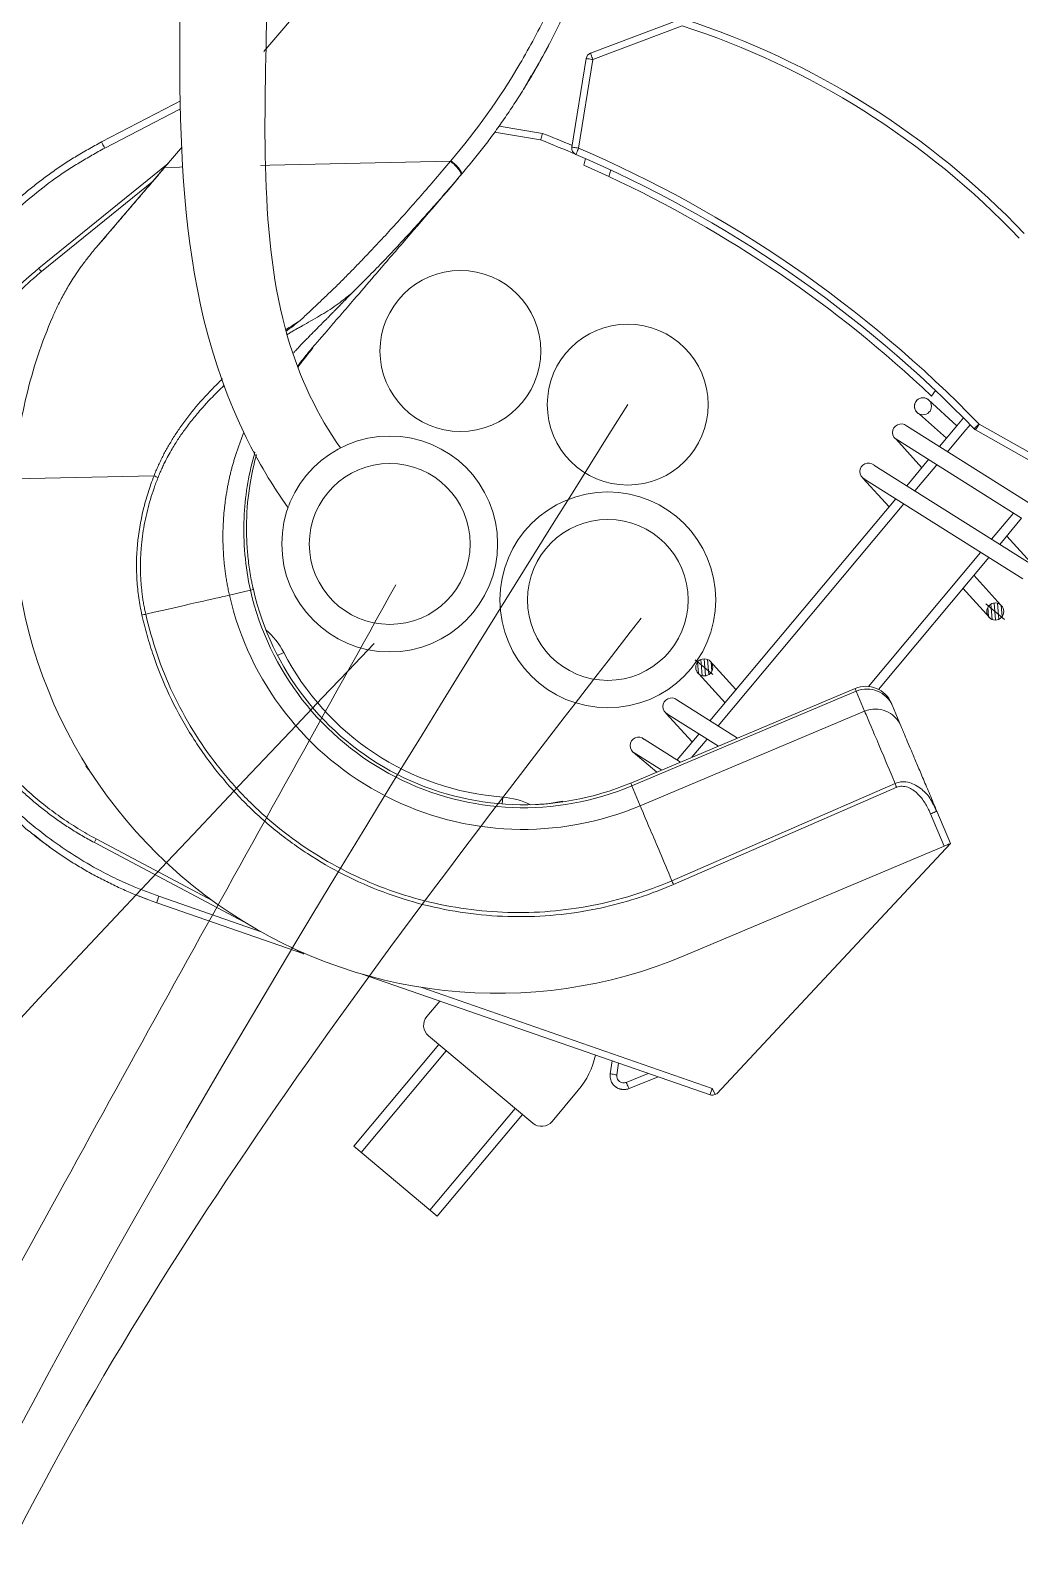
# Model space of a CAD drawing. Header units: millimetres. Extents: x 2263 to 10678, y 3616 to 3937.
# Drawn here: x 7428.77 to 7434.93, y 3873.32 to 3882.85 of the extents above; entities that cross this region are included whole.
import ezdxf

# ---------------------------------------------------------------- set-up
doc = ezdxf.new("R2010")
doc.units = ezdxf.units.MM
doc.set_wipeout_variables(frame=1)
doc.linetypes.add('CENTER2', pattern=[28.575, 19.05, -3.175, 3.175, -3.175])
doc.layers.add('обводка', color=5, linetype='Continuous', lineweight=50)
doc.layers.add('Оси', color=3, linetype='CENTER2', lineweight=25)
doc.layers.add('штриховка', color=6, linetype='Continuous')

# ---------------------------------------------------------------- blocks, each defined once
blk = doc.blocks.new('A$C1167016C')
at = {"layer": 'штриховка', "lineweight": 15, "ltscale": 0.5}
h = blk.add_hatch(dxfattribs=at)
h.set_pattern_fill('LINE', color=256, scale=0.007737, angle=95, style=0)
h.set_pattern_definition([(95, (67.978994, -42.291913), (-0.024471076, -0.002140942), [])])
h.paths.add_polyline_path([(-5.145, -7.347), (-5.157, -7.334, 0.00417), (-5.157, -7.334), (-5.197, -7.381), (-5.149, -7.421, 0.176327), (-5.134, -7.382, 0.151547)])
h.paths.add_polyline_path([(-5.157, -7.334, 0.409337), (-5.244, -7.342), (-5.197, -7.381)])
h.paths.add_polyline_path([(-5.244, -7.342, 0.176327), (-5.258, -7.382, 0.217324), (-5.237, -7.428), (-5.197, -7.381)])
h.paths.add_polyline_path([(-5.197, -7.381), (-5.237, -7.428, 0.419107), (-5.149, -7.421)])
h.paths.add_polyline_path([(-3.04, -6.929), (-3.08, -6.977), (-3.033, -7.016, 0.179056), (-3.018, -6.976, 0.221695)])
h.paths.add_polyline_path([(-3.04, -6.929, 0.41922), (-3.128, -6.937), (-3.08, -6.977)])
h.paths.add_polyline_path([(-3.128, -6.937, 0.171932), (-3.142, -6.976, 0.151547), (-3.131, -7.011), (-3.119, -7.023), (-3.08, -6.977)])
h.paths.add_polyline_path([(-3.08, -6.977), (-3.119, -7.023, 0.411118), (-3.033, -7.016)])
at = {"color": 7, "linetype": 'Continuous', "lineweight": 15}
for p, q in [((-9.12, -3.748), (-8.01, -2.45)), ((-5.375, -2.671), (-6.023, -2.917)), ((-6.006, -2.963), (-5.358, -2.717)), ((-8.423, -2.925), (-8.44, -2.939)), ((-6.055, -2.955), (-6.159, -3.6)), ((-6.11, -3.608), (-6.006, -2.963)), ((-6.511, -3.18), (-6.454, -3.08)), ((-8.793, -3.155), (-9.578, -3.562)), ((-8.771, -3.2), (-9.556, -3.607)), ((-6.491, -3.144), (-6.511, -3.18)), ((-6.372, -3.5), (-6.688, -3.448)), ((-6.721, -3.492), (-6.386, -3.548)), ((-9.094, -3.718), (-10.035, -4.481)), ((-9.617, -4.329), (-9.12, -3.748)), ((-7.042, -3.703), (-9.12, -3.748)), ((-7.04, -3.699), (-7.042, -3.703)), ((-6.071, -3.731), (-6.059, -3.683)), ((-6.071, -3.731), (-5.89, -3.814)), ((-5.89, -3.814), (-5.876, -3.766)), ((-6.963, -3.8), (-6.963, -3.8)), ((-3.223, -5.656), (-1.59, -6.577)), ((-1.566, -6.534), (-3.198, -5.613)), ((-9.197, -5.99), (-10.216, -6.012)), ((-8.496, -6.822), (-8.649, -6.857)), ((-8.475, -6.817), (-8.496, -6.822)), ((-8.299, -7.297), (-8.254, -7.273)), ((-4.099, -7.536), (-5.731, -8.224)), ((-5.723, -8.243), (-4.091, -7.556)), ((-4.099, -7.536), (-4.091, -7.556)), ((-4.091, -7.556), (-4.03, -7.701)), ((-3.828, -7.661), (-3.767, -7.806)), ((-4.03, -7.701), (-5.662, -8.388)), ((-5.432, -8.933), (-3.809, -8.226)), ((-3.796, -8.254), (-5.42, -8.96)), ((-3.452, -8.682), (-3.551, -8.447)), ((-3.527, -8.387), (-3.505, -8.428)), ((-3.508, -8.429), (-3.519, -8.402)), ((-3.505, -8.428), (-3.508, -8.429)), ((-3.505, -8.428), (-3.406, -8.663)), ((-9.631, -8.656), (-8.503, -9.255)), ((-5.106, -10.482), (-3.406, -8.663)), ((-3.452, -8.682), (-5.333, -9.475)), ((-9.311, -9.043), (-9.234, -9.072)), ((-9.178, -9.094), (-8.109, -9.464)), ((-8.201, -9.416), (-8.114, -9.463)), ((-7.692, -9.609), (-5.154, -10.49)), ((-7.119, -9.808), (-7.214, -9.921)), ((-7.202, -10.061), (-6.442, -10.696)), ((-5.867, -10.243), (-5.88, -10.337)), ((-6.303, -10.684), (-6.112, -10.456)), ((-5.531, -10.359), (-5.743, -10.444)), ((-5.138, -10.442), (-5.116, -10.488))]:
    blk.add_line(p, q, dxfattribs=at)
at = {"color": 8, "linetype": 'Continuous', "lineweight": 15}
for p, q in [((-6.504, -3.17), (-6.401, -2.991)), ((-9.202, -3.845), (-10.016, -4.505)), ((-9.688, -8.095), (-9.692, -8.097)), ((-9.617, -8.629), (-8.77, -9.08)), ((-9.162, -9.046), (-8.419, -9.304)), ((-7.256, -9.708), (-5.138, -10.443)), ((-5.82, -10.259), (-5.832, -10.345)), ((-5.763, -10.399), (-5.603, -10.334)), ((-7.745, -10.864), (-7.138, -11.372))]:
    blk.add_line(p, q, dxfattribs=at)
at = {"color": 0, "linetype": 'Continuous', "lineweight": 15}
for p, q in [((-3.543, -5.41), (-3.516, -5.369)), ((-3.223, -5.656), (-3.198, -5.613)), ((-5.731, -8.224), (-5.723, -8.243)), ((-6.662, -8.326), (-6.666, -8.376)), ((-5.662, -8.388), (-5.723, -8.243)), ((-6.225, -8.356), (-6.323, -8.373))]:
    blk.add_line(p, q, dxfattribs=at)
at = {"color": 0, "lineweight": 15, "ltscale": 0.5}
for p, q in [((-3.36, -5.626), (-3.486, -5.777)), ((-3.309, -5.673), (-3.427, -5.814)), ((-3.311, -5.568), (-3.36, -5.626)), ((-3.262, -5.618), (-3.309, -5.673)), ((-3.565, -5.872), (-3.724, -6.062)), ((-3.506, -5.909), (-3.665, -6.099)), ((-2.948, -6.261), (-3.107, -6.451)), ((-2.889, -6.298), (-3.048, -6.488)), ((-5.234, -7.865), (-5.393, -8.055)), ((-5.175, -7.903), (-5.287, -8.036))]:
    blk.add_line(p, q, dxfattribs=at)
at = {"lineweight": 15, "ltscale": 0.5}
for p, q in [((-3.804, -6.157), (-5.155, -7.77)), ((-3.745, -6.194), (-5.096, -7.808)), ((-3.187, -6.546), (-4.003, -7.521)), ((-3.128, -6.583), (-3.93, -7.542)), ((-7.126, -10.124), (-7.745, -10.864)), ((-7.073, -10.169), (-7.692, -10.908)), ((-6.572, -10.588), (-7.191, -11.328)), ((-6.518, -10.633), (-7.138, -11.372))]:
    blk.add_line(p, q, dxfattribs=at)
at = {"color": 7, "linetype": 'Continuous', "lineweight": 15, "flags": 128}
for points in [[(-6.055, -2.955), (-6.054, -2.955), (-6.051, -2.956), (-6.046, -2.957), (-6.04, -2.957), (-6.033, -2.959), (-6.024, -2.96), (-6.015, -2.962), (-6.006, -2.963)], [(-6.023, -2.917), (-6.023, -2.918), (-6.022, -2.92), (-6.02, -2.925), (-6.018, -2.93), (-6.016, -2.937), (-6.013, -2.945), (-6.009, -2.954), (-6.006, -2.963)], [(-6.159, -3.6), (-6.158, -3.6), (-6.155, -3.6), (-6.151, -3.601), (-6.145, -3.602), (-6.137, -3.603), (-6.129, -3.604), (-6.12, -3.606), (-6.11, -3.608)], [(-6.13, -3.653), (-6.129, -3.652), (-6.128, -3.65), (-6.126, -3.645), (-6.124, -3.64), (-6.121, -3.633), (-6.118, -3.625), (-6.114, -3.616), (-6.11, -3.608)]]:
    blk.add_lwpolyline(points, dxfattribs=at)
at = {"color": 0, "linetype": 'Continuous', "lineweight": 15, "flags": 128}
blk.add_lwpolyline([(-3.234, -5.647), (-3.233, -5.647), (-3.231, -5.645), (-3.228, -5.642), (-3.223, -5.637), (-3.218, -5.632), (-3.212, -5.626), (-3.205, -5.62), (-3.198, -5.613)], dxfattribs=at)
at = {"color": 7, "linetype": 'Continuous', "lineweight": 15}
for centre, radius, start, end in [((-7.176, -8.322), 5.942, 43.5503, 72.0297), ((-7.176, -8.322), 5.892, 43.5503, 72.0297), ((-6.006, -2.963), 0.0495, 110.8031, 170.8031), ((-9.638, -11.846), 8.913, 66.8207, 68.6002), ((-9.638, -11.846), 8.962, 67.1467, 68.6334), ((-6.11, -3.608), 0.0495, 170.8031, 246.8207), ((-9.638, -11.846), 8.913, 44.0684, 66.8207), ((-9.638, -11.846), 8.962, 44.0684, 66.8207), ((-9.638, -11.846), 8.864, 46.5627, 64.9846), ((-6.701, -6.23), 3.522, 176.4491, 292.8548), ((-6.513, -6.369), 2.191, 192.8548, 292.8548), ((-6.513, -6.369), 2.034, 192.8548, 292.8548), ((-6.513, -6.369), 2.012, 192.8548, 292.8549), ((-8.745, -7.528), 0.553, 27.4431, 49.29), ((-6.513, -6.369), 1.962, 207.4431, 265.6422), ((-4.021, -7.721), 0.201, 22.8548, 112.8548), ((-4.012, -7.74), 0.2, 23.102, 113.0999), ((-3.951, -7.885), 0.2, 23.102, 113.0999), ((-7.284, -9.711), 1.992, 160.5039, 161.9421), ((-7.959, -9.51), 0.158, 160.7891, 163.052), ((-8.099, -9.436), 0.0302, 241.9998, 250.862), ((-7.138, -9.985), 0.099, 140.0607, 230.0607), ((-6.568, -10.075), 0.594, 320.0607, 347.7406), ((-3.26, -11.107), 1.992, 160.5039, 161.9421), ((-5.138, -10.442), 0.0508, 295, 308.8648), ((-6.379, -10.62), 0.099, 230.0607, 320.0607)]:
    blk.add_arc(centre, radius, start, end, dxfattribs=at)
at = {"color": 0, "linetype": 'Continuous', "lineweight": 15}
for centre, radius, start, end in [((-3.198, -5.613), 0.0495, 224.0684, 240.5631), ((-6.704, -8.877), 0.553, 63.7953, 85.6422)]:
    blk.add_arc(centre, radius, start, end, dxfattribs=at)
at = {"color": 7, "linetype": 'Continuous', "lineweight": 15}
for points, knots in [([(-5.857, -0.495), (-5.857, -0.787), (-5.882, -1.076), (-5.959, -1.504), (-5.991, -1.646), (-6.067, -1.927), (-6.112, -2.067), (-6.213, -2.343), (-6.27, -2.478), (-6.395, -2.741), (-6.464, -2.87), (-6.685, -3.246), (-6.854, -3.482), (-7.04, -3.699)], [0, 0, 0, 0, 0.25, 0.25, 0.375, 0.375, 0.5, 0.5, 0.625, 0.625, 0.75, 0.75, 1, 1, 1, 1]), ([(-5.756, -0.53), (-5.756, -0.554), (-5.756, -0.599), (-5.758, -0.666), (-5.76, -0.73), (-5.763, -0.79), (-5.766, -0.847), (-5.77, -0.901), (-5.774, -0.952), (-5.778, -0.999), (-5.782, -1.043), (-5.786, -1.083), (-5.795, -1.16), (-5.81, -1.27), (-5.851, -1.521), (-5.928, -1.858), (-6.066, -2.288), (-6.237, -2.692), (-6.398, -2.995), (-6.518, -3.193), (-6.588, -3.302), (-6.66, -3.408), (-6.733, -3.511), (-6.808, -3.61), (-6.885, -3.706), (-6.937, -3.769), (-6.963, -3.8)], [0, 0, 0, 0, 0.019914, 0.0389, 0.056958, 0.074087, 0.090287, 0.105559, 0.119902, 0.133317, 0.145803, 0.157361, 0.16799, 0.211241, 0.251737, 0.384642, 0.503785, 0.633058, 0.754346, 0.790999, 0.827132, 0.862743, 0.897835, 0.932408, 0.966462, 1, 1, 1, 1]), ([(-6.323, -2.85), (-6.332, -2.867), (-6.345, -2.893), (-6.359, -2.917), (-6.363, -2.925)], [0, 0, 0, 0, 0.693799, 1, 1, 1, 1]), ([(-8.793, -3.155), (-8.711, -3.111), (-8.577, -3.037), (-8.453, -2.947), (-8.405, -2.912)], [0, 0, 0, 0, 0.610467, 1, 1, 1, 1]), ([(-6.374, -2.945), (-6.389, -2.973), (-6.433, -3.053), (-6.48, -3.13), (-6.511, -3.18)], [0, 0, 0, 0, 0.352772, 1, 1, 1, 1]), ([(-8.771, -3.2), (-8.777, -3.188), (-8.783, -3.177), (-8.791, -3.16), (-8.794, -3.155), (-8.793, -3.155)], [0, 0, 0, 0, 0.5, 0.5, 1, 1, 1, 1]), ([(-6.511, -3.18), (-6.511, -3.18), (-6.511, -3.18), (-6.511, -3.18), (-6.51, -3.18), (-6.509, -3.178), (-6.507, -3.175), (-6.505, -3.171), (-6.504, -3.17), (-6.504, -3.17)], [0, 0, 0, 0, 0.000425, 0.003646, 0.01249, 0.045782, 0.68133, 0.912692, 1, 1, 1, 1]), ([(-6.386, -3.548), (-6.386, -3.548), (-6.384, -3.543), (-6.379, -3.525), (-6.376, -3.512), (-6.372, -3.5)], [0, 0, 0, 0, 0.5, 0.5, 1, 1, 1, 1]), ([(-9.178, -9.094), (-9.196, -9.087), (-9.23, -9.075), (-9.281, -9.056), (-9.332, -9.036), (-9.382, -9.014), (-9.432, -8.993), (-9.481, -8.97), (-9.529, -8.946), (-9.577, -8.922), (-9.624, -8.897), (-9.671, -8.872), (-9.716, -8.845), (-9.762, -8.818), (-9.806, -8.791), (-9.85, -8.762), (-9.893, -8.733), (-9.936, -8.704), (-9.977, -8.673), (-10.018, -8.643), (-10.059, -8.611), (-10.099, -8.579), (-10.138, -8.547), (-10.176, -8.514), (-10.213, -8.481), (-10.25, -8.447), (-10.286, -8.413), (-10.322, -8.378), (-10.356, -8.343), (-10.39, -8.307), (-10.423, -8.271), (-10.456, -8.235), (-10.487, -8.198), (-10.518, -8.161), (-10.549, -8.124), (-10.578, -8.087), (-10.685, -7.945), (-10.85, -7.687), (-11.029, -7.293), (-11.149, -6.882), (-11.209, -6.464), (-11.21, -6.041), (-11.152, -5.613), (-11.027, -5.182), (-10.89, -4.886), (-10.792, -4.714), (-10.758, -4.657), (-10.721, -4.599), (-10.681, -4.539), (-10.639, -4.478), (-10.593, -4.417), (-10.545, -4.355), (-10.493, -4.291), (-10.438, -4.228), (-10.379, -4.164), (-10.317, -4.1), (-10.25, -4.037), (-10.181, -3.973), (-10.107, -3.91), (-10.029, -3.849), (-9.947, -3.788), (-9.861, -3.728), (-9.771, -3.671), (-9.677, -3.615), (-9.611, -3.58), (-9.578, -3.562)], [0, 0, 0, 0, 0.007838, 0.015645, 0.02342, 0.031164, 0.038876, 0.046557, 0.054206, 0.061824, 0.069411, 0.076965, 0.084489, 0.091981, 0.099441, 0.10687, 0.114267, 0.121633, 0.128968, 0.136271, 0.143542, 0.150783, 0.157991, 0.165168, 0.172314, 0.179428, 0.186511, 0.193562, 0.200581, 0.20757, 0.214526, 0.221451, 0.228345, 0.235207, 0.242038, 0.248838, 0.255605, 0.317687, 0.379109, 0.439872, 0.499974, 0.55873, 0.619921, 0.683547, 0.749608, 0.758687, 0.768129, 0.777932, 0.788098, 0.798626, 0.809516, 0.820768, 0.832382, 0.844359, 0.856697, 0.869398, 0.882461, 0.895886, 0.909673, 0.923822, 0.938333, 0.953207, 0.968442, 0.98404, 1, 1, 1, 1]), ([(-9.556, -3.607), (-9.587, -3.624), (-9.649, -3.659), (-9.741, -3.713), (-9.832, -3.769), (-10.009, -3.892), (-10.26, -4.1), (-10.549, -4.425), (-10.789, -4.788), (-10.972, -5.181), (-11.097, -5.595), (-11.16, -6.024), (-11.16, -6.457), (-11.097, -6.886), (-10.973, -7.301), (-10.79, -7.693), (-10.552, -8.055), (-10.313, -8.324), (-10.101, -8.516), (-9.932, -8.647), (-9.754, -8.767), (-9.587, -8.863), (-9.457, -8.927), (-9.357, -8.971), (-9.266, -9.008), (-9.197, -9.033), (-9.162, -9.046)], [0, 0, 0, 0, 0.015422, 0.030864, 0.046358, 0.061953, 0.124425, 0.187345, 0.250249, 0.312619, 0.374948, 0.437451, 0.49994, 0.562445, 0.624949, 0.687447, 0.749914, 0.812328, 0.84317, 0.873951, 0.905179, 0.936269, 0.957449, 0.968053, 0.984005, 1, 1, 1, 1]), ([(-9.578, -3.562), (-9.578, -3.562), (-9.576, -3.567), (-9.568, -3.584), (-9.562, -3.595), (-9.556, -3.607)], [0, 0, 0, 0, 0.5, 0.5, 1, 1, 1, 1]), ([(-9.12, -3.748), (-9.142, -3.774), (-9.188, -3.828), (-9.258, -3.909), (-9.328, -3.992), (-9.401, -4.076), (-9.474, -4.162), (-9.549, -4.25), (-9.599, -4.309), (-9.625, -4.338)], [0, 0, 0, 0, 0.135939, 0.274182, 0.414732, 0.557588, 0.702751, 0.850221, 1, 1, 1, 1]), ([(-8.136, -4.862), (-8.124, -4.851), (-8.1, -4.827), (-8.063, -4.793), (-8.026, -4.758), (-7.999, -4.732), (-7.981, -4.715), (-7.969, -4.703), (-7.947, -4.683), (-7.917, -4.654), (-7.88, -4.62), (-7.833, -4.572), (-7.774, -4.513), (-7.704, -4.441), (-7.635, -4.369), (-7.555, -4.284), (-7.463, -4.185), (-7.36, -4.071), (-7.256, -3.952), (-7.149, -3.829), (-7.078, -3.745), (-7.042, -3.703)], [0, 0, 0, 0, 0.031255, 0.062482, 0.093808, 0.124981, 0.132768, 0.140622, 0.156259, 0.187502, 0.218824, 0.250019, 0.312471, 0.375024, 0.437343, 0.499998, 0.593726, 0.690573, 0.790557, 0.893694, 1, 1, 1, 1]), ([(-7.042, -3.703), (-7.032, -3.71), (-7.021, -3.72), (-6.999, -3.74), (-6.989, -3.752), (-6.973, -3.772), (-6.968, -3.782), (-6.963, -3.795), (-6.964, -3.8), (-6.966, -3.803)], [0, 0, 0, 0, 0.25, 0.25, 0.5, 0.5, 0.75, 0.75, 1, 1, 1, 1]), ([(-6.963, -3.8), (-6.961, -3.797), (-6.96, -3.792), (-6.965, -3.778), (-6.97, -3.769), (-6.986, -3.748), (-6.996, -3.737), (-7.018, -3.717), (-7.029, -3.707), (-7.04, -3.699)], [0, 0, 0, 0, 0.25, 0.25, 0.5, 0.5, 0.75, 0.75, 1, 1, 1, 1]), ([(-6.963, -3.8), (-7.104, -3.965), (-7.315, -4.21), (-7.576, -4.513), (-7.726, -4.688), (-7.829, -4.807), (-7.899, -4.888), (-7.95, -4.947), (-7.988, -4.992), (-8.02, -5.028), (-8.047, -5.06), (-8.074, -5.091), (-8.102, -5.126), (-8.136, -5.169), (-8.181, -5.23), (-8.244, -5.324), (-8.323, -5.461), (-8.406, -5.64), (-8.476, -5.847), (-8.524, -6.069), (-8.557, -6.396), (-8.534, -6.65), (-8.496, -6.822)], [0, 0, 0, 0, 0.184331, 0.274062, 0.337782, 0.378717, 0.407083, 0.428072, 0.444335, 0.457152, 0.468532, 0.479731, 0.492085, 0.506079, 0.525803, 0.556014, 0.601766, 0.659323, 0.722491, 0.785697, 0.851034, 1, 1, 1, 1]), ([(-7.761, -4.664), (-7.741, -4.644), (-7.706, -4.609), (-7.636, -4.539), (-7.568, -4.469), (-7.495, -4.393), (-7.441, -4.336), (-7.393, -4.284), (-7.329, -4.215), (-7.251, -4.129), (-7.154, -4.02), (-7.076, -3.931), (-7.022, -3.868), (-6.991, -3.832), (-6.975, -3.814), (-6.966, -3.803)], [0, 0, 0, 0, 0.072995, 0.125176, 0.25034, 0.320966, 0.393014, 0.450251, 0.500022, 0.633008, 0.750242, 0.875153, 0.937475, 0.9635, 1, 1, 1, 1]), ([(-9.934, -4.834), (-9.928, -4.821), (-9.916, -4.793), (-9.896, -4.751), (-9.875, -4.709), (-9.851, -4.665), (-9.827, -4.622), (-9.799, -4.575), (-9.766, -4.525), (-9.727, -4.468), (-9.679, -4.404), (-9.644, -4.361), (-9.625, -4.338)], [0, 0, 0, 0, 0.075943, 0.154397, 0.235364, 0.318845, 0.404841, 0.493353, 0.595243, 0.713648, 0.848567, 1, 1, 1, 1]), ([(-9.631, -8.656), (-9.647, -8.647), (-9.677, -8.631), (-9.722, -8.605), (-9.766, -8.579), (-9.809, -8.552), (-9.852, -8.524), (-9.893, -8.495), (-9.934, -8.466), (-9.974, -8.436), (-10.013, -8.406), (-10.052, -8.375), (-10.089, -8.343), (-10.126, -8.311), (-10.162, -8.278), (-10.197, -8.245), (-10.231, -8.212), (-10.264, -8.178), (-10.296, -8.143), (-10.328, -8.109), (-10.359, -8.074), (-10.389, -8.038), (-10.418, -8.002), (-10.446, -7.966), (-10.473, -7.93), (-10.5, -7.893), (-10.526, -7.857), (-10.6, -7.746), (-10.709, -7.555), (-10.829, -7.272), (-10.913, -6.978), (-10.96, -6.68), (-10.971, -6.379), (-10.946, -6.075), (-10.883, -5.768), (-10.806, -5.544), (-10.743, -5.399), (-10.71, -5.329), (-10.674, -5.258), (-10.635, -5.186), (-10.592, -5.114), (-10.546, -5.042), (-10.496, -4.969), (-10.442, -4.897), (-10.384, -4.825), (-10.323, -4.754), (-10.257, -4.683), (-10.187, -4.614), (-10.113, -4.546), (-10.061, -4.503), (-10.035, -4.481)], [0, 0, 0, 0, 0.0104825, 0.0209056, 0.0312695, 0.041574, 0.0518193, 0.0620053, 0.072132, 0.0821994, 0.0922075, 0.1021563, 0.1120459, 0.1218761, 0.1316471, 0.1413587, 0.1510111, 0.1606042, 0.1701379, 0.1796124, 0.1890276, 0.1983835, 0.2076802, 0.2169175, 0.2260955, 0.2352143, 0.2442737, 0.2532739, 0.3155337, 0.3774022, 0.4388795, 0.4999656, 0.5595803, 0.620904, 0.6839365, 0.7486779, 0.7639118, 0.7795639, 0.795634, 0.8121223, 0.8290287, 0.8463531, 0.8640957, 0.8822563, 0.9008351, 0.9198319, 0.9392468, 0.9590798, 0.9793309, 1, 1, 1, 1]), ([(-10.016, -4.505), (-10.038, -4.524), (-10.077, -4.557), (-10.134, -4.608), (-10.187, -4.657), (-10.247, -4.716), (-10.309, -4.784), (-10.375, -4.861), (-10.48, -4.996), (-10.613, -5.196), (-10.749, -5.473), (-10.85, -5.763), (-10.914, -6.063), (-10.941, -6.368), (-10.93, -6.674), (-10.882, -6.977), (-10.797, -7.272), (-10.677, -7.554), (-10.522, -7.819), (-10.337, -8.063), (-10.122, -8.282), (-9.923, -8.442), (-9.773, -8.54), (-9.685, -8.592), (-9.64, -8.617), (-9.617, -8.629)], [0, 0, 0, 0, 0.018021, 0.030905, 0.047235, 0.061896, 0.08258, 0.103388, 0.124356, 0.187185, 0.250216, 0.312613, 0.375073, 0.437513, 0.499977, 0.562479, 0.62495, 0.687461, 0.74999, 0.812276, 0.874643, 0.937325, 0.968602, 0.98428, 1, 1, 1, 1]), ([(-10.035, -4.481), (-10.035, -4.481), (-10.033, -4.484), (-10.026, -4.492), (-10.021, -4.499), (-10.016, -4.505)], [0, 0, 0, 0, 0.5, 0.5, 1, 1, 1, 1]), ([(-8.7, -5.344), (-8.696, -5.341), (-8.687, -5.332), (-8.674, -5.318), (-8.66, -5.304), (-8.641, -5.286), (-8.619, -5.264), (-8.564, -5.213), (-8.497, -5.156), (-8.418, -5.094), (-8.355, -5.047), (-8.294, -5.005), (-8.244, -4.972), (-8.209, -4.95), (-8.184, -4.935), (-8.159, -4.921), (-8.133, -4.907), (-8.093, -4.884), (-8.041, -4.855), (-7.978, -4.818), (-7.917, -4.78), (-7.868, -4.746), (-7.831, -4.718), (-7.808, -4.7), (-7.79, -4.686), (-7.779, -4.677), (-7.771, -4.671), (-7.766, -4.667), (-7.763, -4.664), (-7.762, -4.663), (-7.761, -4.662), (-7.76, -4.662), (-7.76, -4.663), (-7.761, -4.664), (-7.761, -4.664)], [0, 0, 0, 0, 0.012733, 0.031588, 0.046781, 0.062932, 0.09652, 0.125547, 0.250756, 0.31551, 0.375941, 0.446176, 0.501169, 0.526128, 0.550394, 0.57274, 0.599546, 0.626437, 0.688887, 0.751622, 0.814423, 0.876825, 0.909124, 0.939432, 0.956247, 0.970737, 0.978652, 0.986765, 0.989024, 0.990721, 0.992244, 0.993694, 0.996163, 1, 1, 1, 1]), ([(-8.649, -6.857), (-8.652, -6.844), (-8.657, -6.819), (-8.665, -6.781), (-8.671, -6.743), (-8.677, -6.706), (-8.682, -6.668), (-8.686, -6.631), (-8.69, -6.594), (-8.692, -6.557), (-8.694, -6.521), (-8.696, -6.485), (-8.696, -6.449), (-8.696, -6.413), (-8.696, -6.378), (-8.694, -6.343), (-8.692, -6.308), (-8.69, -6.274), (-8.687, -6.24), (-8.683, -6.207), (-8.679, -6.173), (-8.674, -6.141), (-8.669, -6.108), (-8.664, -6.076), (-8.657, -6.045), (-8.651, -6.013), (-8.644, -5.983), (-8.636, -5.952), (-8.629, -5.922), (-8.62, -5.893), (-8.612, -5.864), (-8.603, -5.835), (-8.594, -5.807), (-8.584, -5.779), (-8.574, -5.752), (-8.564, -5.725), (-8.554, -5.698), (-8.543, -5.672), (-8.533, -5.646), (-8.521, -5.621), (-8.51, -5.596), (-8.499, -5.572), (-8.487, -5.548), (-8.475, -5.525), (-8.463, -5.501), (-8.451, -5.479), (-8.439, -5.457), (-8.426, -5.435), (-8.414, -5.413), (-8.401, -5.392), (-8.388, -5.372), (-8.376, -5.352), (-8.363, -5.332), (-8.35, -5.313), (-8.337, -5.294), (-8.324, -5.275), (-8.311, -5.257), (-8.298, -5.239), (-8.285, -5.222), (-8.272, -5.204), (-8.259, -5.188), (-8.246, -5.171), (-8.233, -5.156), (-8.22, -5.14), (-8.207, -5.125), (-8.194, -5.11), (-8.182, -5.095), (-8.169, -5.081), (-8.156, -5.067), (-8.144, -5.054), (-8.131, -5.04), (-8.119, -5.027), (-8.107, -5.015), (-8.095, -5.003), (-8.083, -4.991), (-8.072, -4.98), (-8.061, -4.968), (-8.05, -4.957), (-8.039, -4.946), (-8.028, -4.936), (-8.018, -4.925), (-8.008, -4.915), (-7.998, -4.905), (-7.988, -4.895), (-7.978, -4.885), (-7.969, -4.876), (-7.96, -4.866), (-7.951, -4.857), (-7.942, -4.848), (-7.933, -4.84), (-7.925, -4.831), (-7.917, -4.823), (-7.909, -4.814), (-7.901, -4.806), (-7.893, -4.799), (-7.886, -4.791), (-7.878, -4.784), (-7.871, -4.776), (-7.864, -4.769), (-7.858, -4.763), (-7.851, -4.756), (-7.845, -4.75), (-7.839, -4.743), (-7.833, -4.737), (-7.827, -4.731), (-7.822, -4.726), (-7.816, -4.72), (-7.811, -4.715), (-7.806, -4.71), (-7.801, -4.705), (-7.797, -4.7), (-7.792, -4.696), (-7.788, -4.692), (-7.784, -4.687), (-7.78, -4.683), (-7.777, -4.68), (-7.773, -4.676), (-7.77, -4.673), (-7.767, -4.67), (-7.764, -4.667), (-7.762, -4.665), (-7.761, -4.664)], [0, 0, 0, 0, 0.014787, 0.029462, 0.044031, 0.058496, 0.07286, 0.087125, 0.101294, 0.115367, 0.129347, 0.143234, 0.157029, 0.170732, 0.184343, 0.197864, 0.211293, 0.22463, 0.237876, 0.25103, 0.264092, 0.277062, 0.289937, 0.302719, 0.315405, 0.327996, 0.340491, 0.352888, 0.365187, 0.377387, 0.389487, 0.401486, 0.413383, 0.425177, 0.436868, 0.448453, 0.459933, 0.471307, 0.482573, 0.49373, 0.504779, 0.515717, 0.526544, 0.53726, 0.547863, 0.558352, 0.568728, 0.578989, 0.589135, 0.599166, 0.609081, 0.618879, 0.62856, 0.638124, 0.647569, 0.656896, 0.666102, 0.675188, 0.684153, 0.692996, 0.701719, 0.710321, 0.718804, 0.72717, 0.735417, 0.743544, 0.751545, 0.759417, 0.76716, 0.77479, 0.782323, 0.78973, 0.796938, 0.803927, 0.81075, 0.817446, 0.824024, 0.830488, 0.836839, 0.843073, 0.849192, 0.855195, 0.861082, 0.866854, 0.872511, 0.878053, 0.883479, 0.88879, 0.893985, 0.899066, 0.904031, 0.908881, 0.913616, 0.918237, 0.922742, 0.927133, 0.93141, 0.935572, 0.93962, 0.943553, 0.947373, 0.951079, 0.954671, 0.958149, 0.961513, 0.964765, 0.967903, 0.970927, 0.973839, 0.976638, 0.979324, 0.981897, 0.984357, 0.986705, 0.988941, 0.991064, 0.993076, 0.994975, 0.996762, 0.998437, 1, 1, 1, 1]), ([(-10.216, -6.012), (-10.203, -5.806), (-10.172, -5.605), (-10.078, -5.212), (-10.015, -5.021), (-9.934, -4.834)], [0, 0, 0, 0, 0.5, 0.5, 1, 1, 1, 1]), ([(-9.197, -5.99), (-9.193, -5.978), (-9.183, -5.954), (-9.168, -5.919), (-9.151, -5.884), (-9.134, -5.848), (-9.116, -5.813), (-9.096, -5.779), (-9.076, -5.744), (-9.055, -5.709), (-9.032, -5.675), (-8.981, -5.599), (-8.893, -5.484), (-8.781, -5.363), (-8.682, -5.268), (-8.603, -5.198), (-8.519, -5.128), (-8.431, -5.06), (-8.337, -4.993), (-8.239, -4.926), (-8.171, -4.884), (-8.136, -4.862)], [0, 0, 0, 0, 0.024259, 0.048689, 0.073304, 0.098119, 0.123149, 0.148408, 0.173909, 0.199665, 0.22569, 0.251996, 0.373508, 0.500873, 0.566307, 0.633557, 0.702715, 0.773865, 0.847083, 0.922439, 1, 1, 1, 1]), ([(-8.7, -5.344), (-8.697, -5.342), (-8.692, -5.336), (-8.681, -5.325), (-8.663, -5.307), (-8.642, -5.286), (-8.621, -5.266), (-8.6, -5.245), (-8.575, -5.221), (-8.542, -5.191), (-8.513, -5.165), (-8.489, -5.144), (-8.472, -5.129), (-8.455, -5.115), (-8.441, -5.102), (-8.429, -5.092), (-8.421, -5.085), (-8.415, -5.08), (-8.411, -5.077), (-8.406, -5.073), (-8.397, -5.065), (-8.382, -5.053), (-8.345, -5.022), (-8.304, -4.989), (-8.26, -4.955), (-8.234, -4.936), (-8.207, -4.915), (-8.181, -4.896), (-8.155, -4.877), (-8.143, -4.867), (-8.136, -4.862)], [0, 0, 0, 0, 0.015324, 0.030507, 0.060404, 0.119932, 0.14951, 0.179339, 0.238856, 0.289876, 0.359259, 0.394162, 0.420509, 0.45092, 0.482715, 0.498404, 0.51442, 0.522868, 0.530548, 0.537932, 0.546758, 0.57982, 0.613245, 0.743236, 0.793796, 0.838172, 0.87141, 0.935064, 0.967245, 1, 1, 1, 1]), ([(-8.042, -5.061), (-8.044, -5.063), (-8.047, -5.067), (-8.051, -5.072), (-8.055, -5.076), (-8.059, -5.081), (-8.063, -5.086), (-8.067, -5.091), (-8.071, -5.095), (-8.077, -5.103), (-8.089, -5.118), (-8.103, -5.136), (-8.12, -5.158), (-8.14, -5.185), (-8.168, -5.224), (-8.197, -5.268), (-8.236, -5.328), (-8.298, -5.436), (-8.38, -5.608), (-8.454, -5.824), (-8.507, -6.064), (-8.526, -6.272), (-8.525, -6.432), (-8.52, -6.515), (-8.513, -6.599), (-8.502, -6.68), (-8.49, -6.746), (-8.484, -6.774), (-8.482, -6.784), (-8.48, -6.792), (-8.479, -6.8), (-8.477, -6.806), (-8.476, -6.812), (-8.475, -6.815), (-8.475, -6.817)], [0, 0, 0, 0, 0.004468, 0.007855, 0.010555, 0.015755, 0.019057, 0.023573, 0.02778, 0.031377, 0.043084, 0.062654, 0.073188, 0.093921, 0.125184, 0.16096, 0.187718, 0.250239, 0.3742, 0.500161, 0.610163, 0.750076, 0.812599, 0.848032, 0.875133, 0.937645, 0.968875, 0.97667, 0.980576, 0.984581, 0.988516, 0.992273, 0.995441, 1, 1, 1, 1]), ([(-9.168, -6.002), (-9.163, -5.989), (-9.153, -5.964), (-9.137, -5.929), (-9.118, -5.889), (-9.094, -5.844), (-9.061, -5.785), (-9.02, -5.719), (-8.967, -5.644), (-8.908, -5.567), (-8.845, -5.493), (-8.776, -5.419), (-8.728, -5.372), (-8.7, -5.344)], [0, 0, 0, 0, 0.050339, 0.097851, 0.142556, 0.212111, 0.285291, 0.391377, 0.499337, 0.624504, 0.750329, 0.855038, 1, 1, 1, 1]), ([(-9.285, -7.002), (-9.289, -6.981), (-9.298, -6.94), (-9.312, -6.855), (-9.328, -6.705), (-9.324, -6.489), (-9.288, -6.277), (-9.248, -6.132), (-9.221, -6.051), (-9.205, -6.01), (-9.197, -5.99)], [0, 0, 0, 0, 0.06174, 0.123651, 0.248858, 0.500484, 0.7491, 0.873835, 0.936703, 1, 1, 1, 1]), ([(-9.257, -6.996), (-9.26, -6.983), (-9.266, -6.958), (-9.273, -6.921), (-9.279, -6.883), (-9.284, -6.844), (-9.288, -6.806), (-9.292, -6.767), (-9.294, -6.728), (-9.296, -6.689), (-9.296, -6.65), (-9.296, -6.61), (-9.294, -6.571), (-9.292, -6.531), (-9.287, -6.477), (-9.279, -6.408), (-9.265, -6.325), (-9.246, -6.242), (-9.224, -6.161), (-9.198, -6.08), (-9.178, -6.028), (-9.168, -6.002)], [0, 0, 0, 0, 0.037671, 0.07548, 0.113427, 0.151513, 0.189737, 0.228098, 0.266596, 0.305228, 0.343993, 0.382887, 0.421907, 0.46105, 0.500314, 0.583494, 0.666763, 0.750087, 0.833428, 0.916747, 1, 1, 1, 1]), ([(-5.42, -8.96), (-5.444, -8.97), (-5.491, -8.99), (-5.562, -9.018), (-5.634, -9.044), (-5.732, -9.076), (-5.856, -9.111), (-6.058, -9.156), (-6.314, -9.191), (-6.625, -9.199), (-6.933, -9.173), (-7.237, -9.113), (-7.533, -9.02), (-7.816, -8.896), (-8.084, -8.741), (-8.334, -8.558), (-8.562, -8.348), (-8.766, -8.114), (-8.943, -7.858), (-9.091, -7.585), (-9.188, -7.346), (-9.241, -7.175), (-9.264, -7.09), (-9.276, -7.04), (-9.282, -7.015), (-9.285, -7.002)], [0, 0, 0, 0, 0.015437, 0.030905, 0.04643, 0.062026, 0.0934, 0.124623, 0.18743, 0.250069, 0.312513, 0.375039, 0.437543, 0.500101, 0.562463, 0.624905, 0.687454, 0.750057, 0.812927, 0.875758, 0.938132, 0.969144, 0.984593, 0.991662, 1, 1, 1, 1]), ([(-5.432, -8.933), (-5.524, -8.973), (-5.619, -9.008), (-5.814, -9.069), (-5.913, -9.094), (-6.114, -9.133), (-6.215, -9.147), (-6.42, -9.164), (-6.522, -9.166), (-6.828, -9.158), (-7.031, -9.129), (-7.427, -9.029), (-7.619, -8.957), (-7.983, -8.773), (-8.154, -8.661), (-8.39, -8.467), (-8.465, -8.398), (-8.607, -8.252), (-8.675, -8.174), (-8.802, -8.012), (-8.861, -7.927), (-8.968, -7.752), (-9.017, -7.662), (-9.147, -7.385), (-9.213, -7.191), (-9.257, -6.996)], [0, 0, 0, 0, 0.0625, 0.0625, 0.125, 0.125, 0.1875, 0.1875, 0.25, 0.25, 0.375, 0.375, 0.5, 0.5, 0.625, 0.625, 0.6875, 0.6875, 0.75, 0.75, 0.8125, 0.8125, 0.875, 0.875, 1, 1, 1, 1]), ([(-3.836, -7.643), (-3.836, -7.643), (-3.835, -7.644), (-3.834, -7.647), (-3.831, -7.653), (-3.829, -7.659), (-3.828, -7.661)], [0, 0, 0, 0, 0.250101, 0.5, 0.749899, 1, 1, 1, 1]), ([(-3.767, -7.806), (-3.765, -7.81), (-3.762, -7.818), (-3.756, -7.832), (-3.748, -7.852), (-3.735, -7.883), (-3.714, -7.932), (-3.683, -8.006), (-3.646, -8.094), (-3.604, -8.194), (-3.564, -8.287), (-3.531, -8.366), (-3.514, -8.407), (-3.505, -8.428)], [0, 0, 0, 0, 0.062606, 0.125037, 0.186676, 0.250082, 0.374947, 0.500055, 0.624907, 0.750005, 0.874915, 0.937428, 1, 1, 1, 1]), ([(-3.796, -8.254), (-3.797, -8.253), (-3.799, -8.25), (-3.802, -8.245), (-3.805, -8.239), (-3.807, -8.233), (-3.808, -8.228), (-3.809, -8.226)], [0, 0, 0, 0, 0.152597, 0.319327, 0.500482, 0.749572, 1, 1, 1, 1]), ([(-3.551, -8.447), (-3.555, -8.439), (-3.561, -8.425), (-3.573, -8.399), (-3.591, -8.368), (-3.616, -8.332), (-3.645, -8.299), (-3.678, -8.272), (-3.71, -8.255), (-3.736, -8.248), (-3.757, -8.246), (-3.777, -8.247), (-3.79, -8.252), (-3.796, -8.254)], [0, 0, 0, 0, 0.0779041, 0.1326519, 0.2572002, 0.3902932, 0.513237, 0.6437199, 0.760702, 0.824463, 0.884194, 0.9419509, 1, 1, 1, 1]), ([(-5.432, -8.933), (-5.494, -8.785), (-5.547, -8.66), (-5.626, -8.473), (-5.652, -8.412), (-5.662, -8.388)], [0, 0, 0, 0, 0.5, 0.5, 1, 1, 1, 1]), ([(-9.95, -8.693), (-9.961, -8.685), (-9.982, -8.67), (-10.022, -8.64), (-10.049, -8.616), (-10.069, -8.6)], [0, 0, 0, 0, 0.277222, 0.495708, 1, 1, 1, 1]), ([(-9.617, -8.629), (-9.621, -8.636), (-9.625, -8.643), (-9.63, -8.653), (-9.631, -8.656), (-9.631, -8.656)], [0, 0, 0, 0, 0.5, 0.5, 1, 1, 1, 1]), ([(-3.452, -8.682), (-3.44, -8.677), (-3.428, -8.672), (-3.411, -8.665), (-3.406, -8.663), (-3.406, -8.663)], [0, 0, 0, 0, 0.5, 0.5, 1, 1, 1, 1]), ([(-8.114, -9.463), (-8.114, -9.463), (-8.113, -9.462), (-8.113, -9.461), (-8.113, -9.461)], [0, 0, 0, 0, 0.5, 1, 1, 1, 1]), ([(-8.114, -9.463), (-8.113, -9.463), (-8.113, -9.463), (-8.113, -9.463), (-8.113, -9.463), (-8.113, -9.463), (-8.112, -9.463), (-8.112, -9.463), (-8.112, -9.463), (-8.112, -9.463), (-8.112, -9.463), (-8.112, -9.463), (-8.112, -9.463), (-8.112, -9.463)], [0, 0, 0, 0, 0.347623, 0.45165, 0.48586, 0.499305, 0.511013, 0.521887, 0.53303, 0.545469, 0.559961, 0.645824, 1, 1, 1, 1]), ([(-5.743, -10.444), (-5.746, -10.446), (-5.753, -10.448), (-5.762, -10.45), (-5.772, -10.451), (-5.781, -10.452), (-5.79, -10.451), (-5.799, -10.45), (-5.807, -10.448), (-5.815, -10.446), (-5.823, -10.443), (-5.83, -10.439), (-5.837, -10.435), (-5.845, -10.429), (-5.856, -10.419), (-5.866, -10.406), (-5.874, -10.39), (-5.879, -10.373), (-5.882, -10.355), (-5.881, -10.343), (-5.88, -10.337)], [0, 0, 0, 0, 0.047383, 0.093728, 0.139035, 0.183305, 0.226538, 0.268733, 0.30989, 0.350009, 0.389091, 0.427136, 0.464143, 0.500112, 0.579029, 0.659705, 0.74214, 0.826333, 0.912287, 1, 1, 1, 1]), ([(-5.88, -10.337), (-5.881, -10.337), (-5.875, -10.338), (-5.857, -10.341), (-5.845, -10.343), (-5.832, -10.345)], [0, 0, 0, 0, 0.5, 0.5, 1, 1, 1, 1]), ([(-5.832, -10.345), (-5.832, -10.348), (-5.833, -10.353), (-5.832, -10.362), (-5.829, -10.372), (-5.823, -10.383), (-5.814, -10.392), (-5.802, -10.399), (-5.789, -10.403), (-5.776, -10.403), (-5.768, -10.4), (-5.763, -10.399)], [0, 0, 0, 0, 0.074876, 0.141961, 0.249443, 0.374383, 0.500184, 0.624206, 0.749228, 0.874194, 1, 1, 1, 1]), ([(-5.763, -10.399), (-5.761, -10.404), (-5.759, -10.41), (-5.754, -10.422), (-5.752, -10.427), (-5.748, -10.436), (-5.746, -10.439), (-5.744, -10.444), (-5.743, -10.444), (-5.743, -10.444)], [0, 0, 0, 0, 0.25, 0.25, 0.5, 0.5, 0.75, 0.75, 1, 1, 1, 1])]:
    blk.add_open_spline(points, degree=3, knots=knots, dxfattribs=at)
at = {"color": 8, "linetype": 'Continuous', "lineweight": 15}
for points, knots in [([(-8.534, -3.063), (-8.546, -3.071), (-8.588, -3.097), (-8.667, -3.142), (-8.734, -3.18), (-8.771, -3.2)], [0, 0, 0, 0, 0.159405, 0.539739, 1, 1, 1, 1]), ([(-9.665, -8.131), (-9.667, -8.13), (-9.679, -8.122), (-9.686, -8.108), (-9.692, -8.097)], [0, 0, 0, 0, 0.131105, 1, 1, 1, 1]), ([(-3.809, -8.226), (-3.791, -8.22), (-3.757, -8.21), (-3.705, -8.218), (-3.657, -8.238), (-3.602, -8.276), (-3.556, -8.327), (-3.534, -8.372), (-3.527, -8.387)], [0, 0, 0, 0, 0.148955, 0.295642, 0.431993, 0.580939, 0.857847, 1, 1, 1, 1]), ([(-3.508, -8.429), (-3.508, -8.429), (-3.51, -8.43), (-3.518, -8.433), (-3.533, -8.44), (-3.545, -8.445), (-3.551, -8.447)], [0, 0, 0, 0, 0.012913, 0.341942, 0.670971, 1, 1, 1, 1])]:
    blk.add_open_spline(points, degree=3, knots=knots, dxfattribs=at)
at = {"color": 7, "linetype": 'Continuous', "lineweight": 15}
for points in [[(-6.966, -3.803), (-6.965, -3.802), (-6.964, -3.801), (-6.963, -3.8)], [(-9.168, -6.002), (-9.176, -5.998), (-9.187, -5.994), (-9.197, -5.99)], [(-8.649, -6.857), (-8.703, -6.869), (-8.923, -6.919), (-9.257, -6.996)], [(-9.257, -6.996), (-9.265, -6.997), (-9.276, -7), (-9.285, -7.002)], [(-4.03, -7.701), (-4.01, -7.748), (-3.93, -7.937), (-3.809, -8.226)], [(-5.42, -8.96), (-5.424, -8.951), (-5.429, -8.941), (-5.432, -8.933)], [(-5.117, -10.488), (-5.128, -10.493), (-5.142, -10.494), (-5.154, -10.49)]]:
    blk.add_open_spline(points, degree=3, dxfattribs=at)
at = {"color": 0, "linetype": 'Continuous', "lineweight": 15}
for points, knots in [([(-3.229, -5.653), (-3.229, -5.653), (-3.229, -5.653), (-3.228, -5.653), (-3.228, -5.653)], [0, 0, 0, 0, 0.8660054, 1, 1, 1, 1]), ([(-6.336, -8.374), (-6.352, -8.375), (-6.382, -8.377), (-6.408, -8.379), (-6.42, -8.379)], [0, 0, 0, 0, 0.526667, 1, 1, 1, 1])]:
    blk.add_open_spline(points, degree=3, knots=knots, dxfattribs=at)
at = {"layer": 'обводка', "color": 0, "lineweight": 15, "ltscale": 0.5}
for p, q in [((-3.566, -5.437), (-3.36, -5.626)), ((-3.435, -5.716), (-3.631, -5.541)), ((-3.725, -5.626), (-2.81, -6.204)), ((-3.615, -5.931), (-3.804, -5.721)), ((-3.804, -5.721), (-2.889, -6.298)), ((-3.853, -6.215), (-4.043, -6.006)), ((-4.043, -6.006), (-2.881, -6.739)), ((-3.964, -5.911), (-2.801, -6.644)), ((-2.997, -6.428), (-2.801, -6.644)), ((-3.236, -6.713), (-3.04, -6.929)), ((-3.119, -7.023), (-3.315, -6.807)), ((-5.157, -7.334), (-4.966, -7.544)), ((-5.045, -7.639), (-5.236, -7.429)), ((-5.395, -7.619), (-4.955, -7.896)), ((-5.475, -7.714), (-5.093, -7.955)), ((-5.284, -7.924), (-5.475, -7.714)), ((-5.714, -7.998), (-5.541, -8.143)), ((-5.714, -7.998), (-5.506, -8.129)), ((-5.634, -7.903), (-5.368, -8.071))]:
    blk.add_line(p, q, dxfattribs=at)
for centre in [(-3.606, -5.484), (-3.08, -6.976), (-5.196, -7.382)]:
    blk.add_circle(centre, 0.0619, dxfattribs=at)
for centre, start, end in [((-3.606, -5.484), 50, 245.5303), ((-3.765, -5.674), 50, 245.5303), ((-4.003, -5.958), 50, 245.5303), ((-5.435, -7.666), 50, 245.4833), ((-5.674, -7.951), 47.3947, 245.4833)]:
    blk.add_arc(centre, 0.0619, start, end, dxfattribs=at)
at = {"layer": 'Оси', "color": 0, "lineweight": 15, "ltscale": 0.5}
for p, q in [((-3.148, -6.92), (-3.012, -7.034)), ((-5.262, -7.327), (-5.133, -7.435))]:
    blk.add_line(p, q, dxfattribs=at)

msp = doc.modelspace()

# ---------------------------------------------------------------- linework, layer by layer
at = {"color": 0, "lineweight": 20}
for centre, radius in [((7431.4502, 3880.8549), 0.5009), ((7432.492, 3880.5209), 0.5009), ((7431.0099, 3879.6533), 0.6722), ((7431.0099, 3879.6533), 0.5009), ((7432.3683, 3879.3049), 0.6722), ((7432.3683, 3879.3049), 0.5009)]:
    msp.add_circle(centre, radius, dxfattribs=at)
at = {"lineweight": 20}
for points, knots in [([(7431.0478, 3879.3986), (7430.1833, 3877.8437), (7427.8878, 3873.7152), (7423.5426, 3865.5564), (7424.2646, 3853.9831), (7422.5794, 3843.7608), (7423.9383, 3833.5961), (7424.8681, 3824.4388), (7425.0004, 3817.2037), (7425.214, 3814.1843)], [0, 0, 0, 0, 5.354722, 14.217747, 27.11007, 39.148406, 45.15614, 57.721487, 66.805622, 66.805622, 66.805622, 66.805622]), ([(7432.5764, 3879.1921), (7431.1122, 3877.3029), (7427.8713, 3873.1211), (7426.1769, 3865.7998), (7424.9988, 3859.1159), (7425.0811, 3853.7121), (7424.8108, 3848.3414), (7425.2049, 3842.9098), (7425.108, 3837.5605), (7425.3974, 3833.0991), (7425.8913, 3828.2331), (7425.9242, 3822.2263), (7426.1974, 3817.2011), (7426.3605, 3814.4521), (7426.3765, 3814.1843)], [0, 0, 0, 0, 7.096635, 15.707806, 22.078431, 27.47361, 31.863264, 38.206585, 43.779084, 47.903245, 51.610437, 58.446793, 65.903735, 66.708469, 66.708469, 66.708469, 66.708469])]:
    msp.add_open_spline(points, degree=3, knots=knots, dxfattribs=at)
msp.add_spline([(7430.9127, 3879.0337), (7421.8403, 3867.5171), (7418.4254, 3848.2871), (7422.8174, 3811.7396), (7421.1066, 3781.3613), (7422.2451, 3769.0838), (7435.7986, 3759.9205), (7437.5753, 3759.6669)], degree=3, dxfattribs=at)

# ---------------------------------------------------------------- block references
at = {"color": 0, "lineweight": 20, "xscale": 0.8565906312307022, "yscale": 0.8565906312307022, "zscale": 0.8565906312307022}
msp.add_blockref('A$C1167016C', (7437.4201, 3885.2082), dxfattribs=at)

# ---------------------------------------------------------------- next in the draw order: wipeouts: each hides what was drawn before it
at = {"color": 7, "lineweight": 20, "true_color": 0xffffff}
msp.add_wipeout([(7429.7322, 3892.501), (7429.6053, 3890.3135), (7429.6616, 3885.7367), (7429.7046, 3882.4105), (7429.7197, 3882.0005), (7429.977, 3880.6395), (7430.1008, 3880.3468), (7430.3767, 3879.8788), (7430.5164, 3880.5552), (7430.4352, 3880.7593), (7430.364, 3880.9782), (7430.1974, 3881.8079), (7430.2244, 3882.7195), (7430.2394, 3885.1411), (7430.1798, 3890.0491), (7430.2104, 3892.0489)], dxfattribs=at)

# ---------------------------------------------------------------- next in the draw order: linework, layer by layer
at = {"color": 0, "lineweight": 20}
for points, knots in [([(7430.7031, 3880.2514), (7430.5609, 3880.4537), (7430.1832, 3881.2344), (7430.386, 3885.8066), (7429.6755, 3891.9677), (7432.0233, 3901.8618), (7427.2605, 3903.3588), (7425.6105, 3902.8655), (7425.0657, 3901.9639), (7424.7251, 3900.9513), (7424.7451, 3899.2313)], [5.66269, 5.66269, 5.66269, 5.66269, 6.689468, 9.121444, 20.505011, 32.081003, 34.277614, 36.876236, 37.214023, 37.299332, 37.299332, 37.299332, 37.299332]), ([(7430.3767, 3879.8788), (7430.278, 3880.018), (7429.6376, 3881.0943), (7429.8578, 3885.4582), (7428.9459, 3891.7709), (7431.5707, 3901.6464), (7427.0985, 3902.6615), (7425.1799, 3901.782), (7425.2558, 3900.1988), (7425.3032, 3899.2094)], [3.908488, 3.908488, 3.908488, 3.908488, 4.477998, 8.07721, 18.47268, 30.24203, 31.722584, 33.583138, 36.683, 36.683, 36.683, 36.683])]:
    msp.add_open_spline(points, degree=3, knots=knots, dxfattribs=at)
at = {"lineweight": 20}
msp.add_open_spline([(7432.492, 3880.5209), (7429.9972, 3876.5375), (7424.6938, 3868.0698), (7424.4446, 3854.4451), (7424.6015, 3843.1744), (7424.4987, 3834.3214), (7425.5184, 3826.461), (7425.1828, 3819.7493), (7425.435, 3815.7465), (7425.5772, 3814.1843)], degree=3, knots=[0, 0, 0, 0, 13.862183, 29.467127, 39.579842, 47.91244, 55.953595, 63.292258, 67.999706, 67.999706, 67.999706, 67.999706], dxfattribs=at)

doc.saveas('drawing.dxf')
